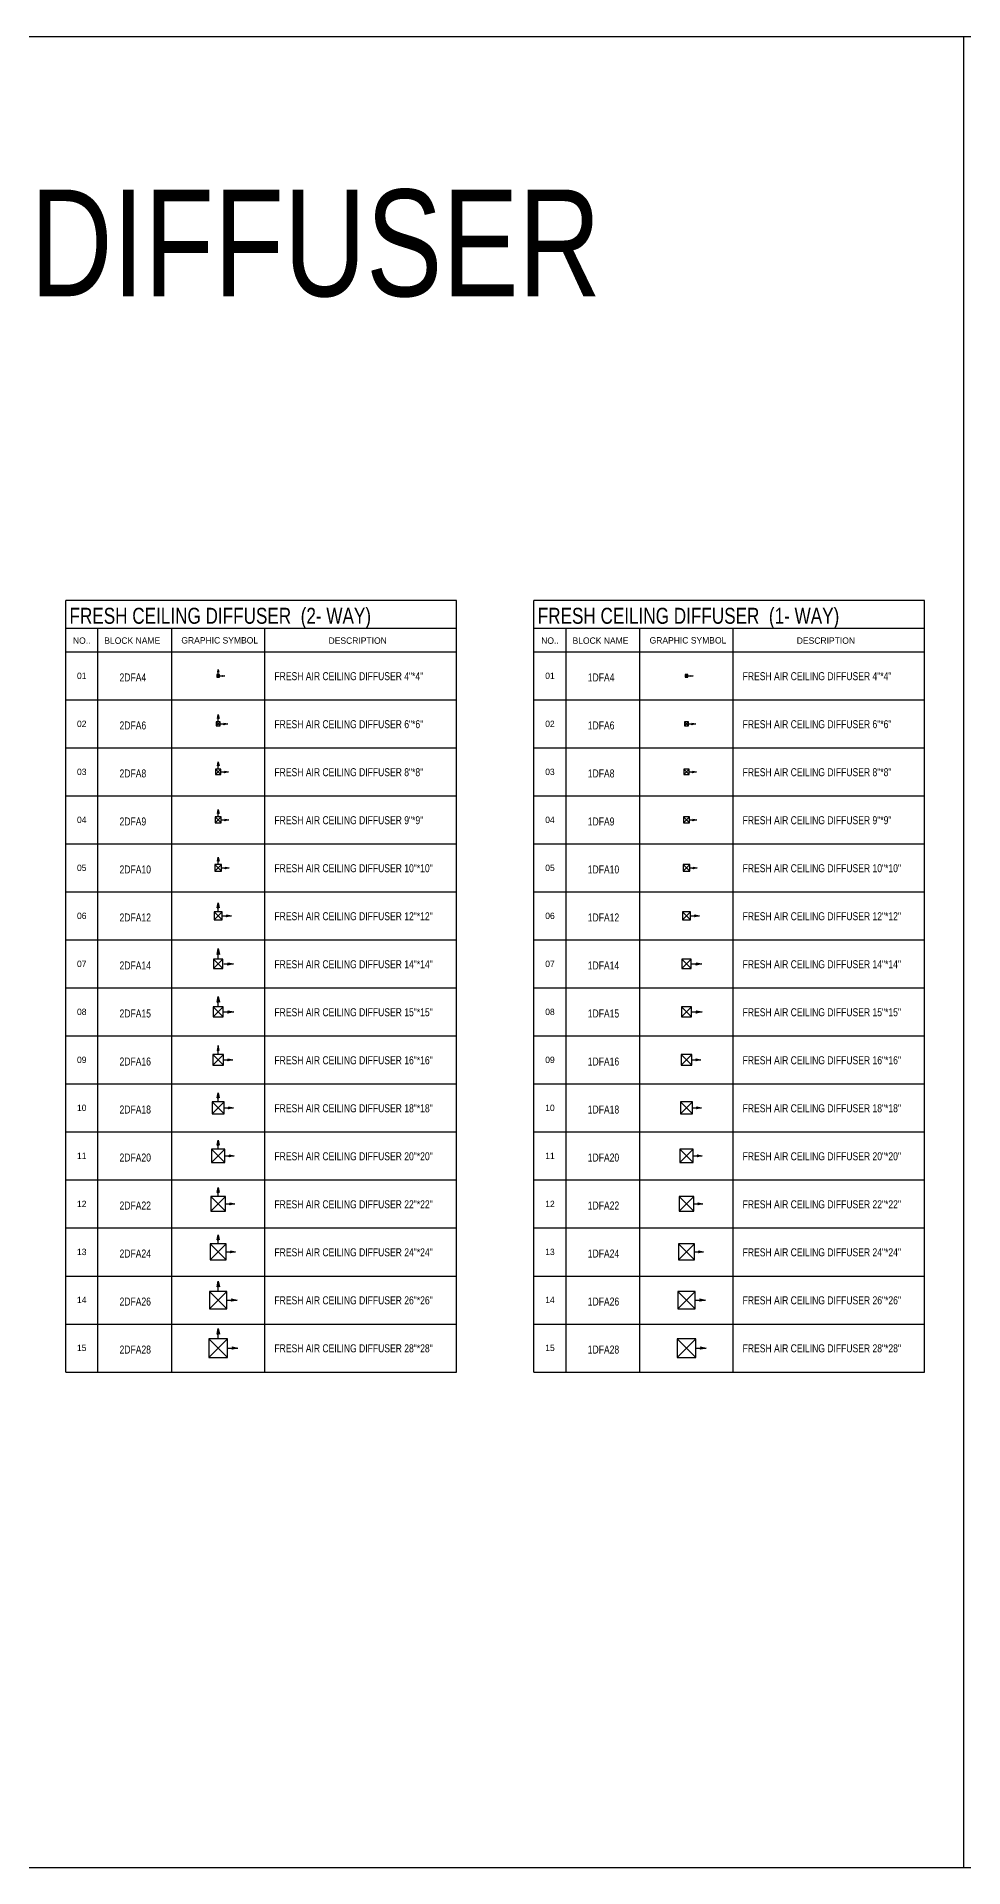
# Model space of a CAD drawing. Header units: millimetres. Extents: x -21221 to 1625077, y -149981 to 356550.
# Drawn here: x 443022 to 477765, y 212613 to 281251 of the extents above; entities that cross this region are included whole.
import ezdxf
from ezdxf.enums import TextEntityAlignment as Align

# ---------------------------------------------------------------- set-up
doc = ezdxf.new("R2010")
doc.units = ezdxf.units.MM
doc.header["$LTSCALE"] = 1000
doc.header["$MEASUREMENT"] = 0
doc.layers.get('0').update_dxf_attribs({"linetype": 'CONTINUOUS'})
doc.layers.add('11-F-A-DUCT', color=11, linetype='CONTINUOUS')
doc.layers.add('40-REFERENCE-DRAWINGS-0-35', color=40, linetype='CONTINUOUS')
doc.styles.add('STENCIL', font='stencil.shx')
doc.styles.add('style2', font='stencil.shx')

# ---------------------------------------------------------------- blocks, each defined once
blk = doc.blocks.new('2DFA4')
at = {"color": 13}
for p, q in [((50, 50), (-50, -50)), ((-50, 50), (50, -50)), ((-20, 144), (0, 244)), ((-20, 144), (0, 152)), ((0, 75), (0, 244)), ((0, 244), (20, 144)), ((20, 144), (0, 152)), ((75, 0), (244, 0)), ((144, 20), (244, 0)), ((144, 20), (152, 0)), ((144, -20), (152, 0)), ((244, 0), (144, -20))]:
    blk.add_line(p, q, dxfattribs=at)
at = {"color": 12}
blk.add_lwpolyline([(-50, -50), (50, -50), (50, 50), (-50, 50)], close=True, dxfattribs=at)
at = {"color": 13}
for points in [[(-20, 144), (0, 152), (0, 244)], [(20, 144), (0, 152), (0, 244)], [(144, 20), (152, 0), (244, 0)], [(144, -20), (152, 0), (244, 0)]]:
    blk.add_solid(points, dxfattribs=at)
blk = doc.blocks.new('2DFA6')
at = {"color": 13}
for p, q in [((75, 75), (-75, -75)), ((-75, 75), (75, -75)), ((-30, 203.125), (0, 353.125)), ((-30, 203.125), (0, 215.625)), ((0, 100), (0, 353.125)), ((0, 353.125), (30, 203.125)), ((30, 203.125), (0, 215.625)), ((100, 0), (353.125, 0)), ((203.125, 30), (353.125, 0)), ((203.125, 30), (215.625, 0)), ((203.125, -30), (215.625, 0)), ((353.125, 0), (203.125, -30))]:
    blk.add_line(p, q, dxfattribs=at)
at = {"color": 12}
blk.add_lwpolyline([(-75, -75), (75, -75), (75, 75), (-75, 75)], close=True, dxfattribs=at)
at = {"color": 13}
for points in [[(-30, 203.125), (0, 215.625), (0, 353.125)], [(30, 203.125), (0, 215.625), (0, 353.125)], [(203.125, 30), (215.625, 0), (353.125, 0)], [(203.125, -30), (215.625, 0), (353.125, 0)]]:
    blk.add_solid(points, dxfattribs=at)
blk = doc.blocks.new('2DFA8')
at = {"color": 13}
for p, q in [((100, 100), (-100, -100)), ((-100, 100), (100, -100)), ((-30, 228.125), (0, 378.125)), ((-30, 228.125), (0, 240.625)), ((0, 125), (0, 378.125)), ((0, 378.125), (30, 228.125)), ((30, 228.125), (0, 240.625)), ((125, 0), (378.125, 0)), ((228.125, 30), (378.125, 0)), ((228.125, 30), (240.625, 0)), ((228.125, -30), (240.625, 0)), ((378.125, 0), (228.125, -30))]:
    blk.add_line(p, q, dxfattribs=at)
at = {"color": 12}
blk.add_lwpolyline([(-100, -100), (100, -100), (100, 100), (-100, 100)], close=True, dxfattribs=at)
at = {"color": 13}
for points in [[(-30, 228.125), (0, 240.625), (0, 378.125)], [(30, 228.125), (0, 240.625), (0, 378.125)], [(228.125, 30), (240.625, 0), (378.125, 0)], [(228.125, -30), (240.625, 0), (378.125, 0)]]:
    blk.add_solid(points, dxfattribs=at)
blk = doc.blocks.new('2DFA10')
at = {"color": 13}
for p, q in [((125, 125), (-125, -125)), ((-125, 125), (125, -125)), ((-30, 253.125), (0, 403.125)), ((-30, 253.125), (0, 265.625)), ((0, 150), (0, 403.125)), ((0, 403.125), (30, 253.125)), ((30, 253.125), (0, 265.625)), ((150, 0), (403.125, 0)), ((253.125, 30), (403.125, 0)), ((253.125, 30), (265.625, 0)), ((253.125, -30), (265.625, 0)), ((403.125, 0), (253.125, -30))]:
    blk.add_line(p, q, dxfattribs=at)
at = {"color": 12}
blk.add_lwpolyline([(-125, -125), (125, -125), (125, 125), (-125, 125)], close=True, dxfattribs=at)
at = {"color": 13}
for points in [[(-30, 253.125), (0, 265.625), (0, 403.125)], [(30, 253.125), (0, 265.625), (0, 403.125)], [(253.125, 30), (265.625, 0), (403.125, 0)], [(253.125, -30), (265.625, 0), (403.125, 0)]]:
    blk.add_solid(points, dxfattribs=at)
blk = doc.blocks.new('2DFA12')
at = {"color": 13}
for p, q in [((150, 150), (-150, -150)), ((-150, 150), (150, -150)), ((-37.5, 303.90625), (0, 491.40625)), ((-37.5, 303.90625), (0, 319.53125)), ((0, 175), (0, 491.40625)), ((0, 491.40625), (37.5, 303.90625)), ((37.5, 303.90625), (0, 319.53125)), ((175, 0), (491.40625, 0)), ((303.90625, 37.5), (491.40625, 0)), ((303.90625, 37.5), (319.53125, 0)), ((303.90625, -37.5), (319.53125, 0)), ((491.40625, 0), (303.90625, -37.5))]:
    blk.add_line(p, q, dxfattribs=at)
at = {"color": 12}
blk.add_lwpolyline([(-150, -150), (150, -150), (150, 150), (-150, 150)], close=True, dxfattribs=at)
at = {"color": 13}
for points in [[(-37.5, 303.90625), (0, 319.53125), (0, 491.40625)], [(37.5, 303.90625), (0, 319.53125), (0, 491.40625)], [(303.90625, 37.5), (319.53125, 0), (491.40625, 0)], [(303.90625, -37.5), (319.53125, 0), (491.40625, 0)]]:
    blk.add_solid(points, dxfattribs=at)
blk = doc.blocks.new('2DFA14')
at = {"color": 13}
for p, q in [((175, 175), (-175, -175)), ((-175, 175), (175, -175)), ((-44, 355), (0, 573)), ((-44, 355), (0, 373)), ((0, 204), (0, 573)), ((0, 573), (44, 355)), ((44, 355), (0, 373)), ((204, 0), (573, 0)), ((355, 44), (573, 0)), ((355, 44), (373, 0)), ((355, -44), (373, 0)), ((573, 0), (355, -44))]:
    blk.add_line(p, q, dxfattribs=at)
at = {"color": 12}
blk.add_lwpolyline([(-175, -175), (175, -175), (175, 175), (-175, 175)], close=True, dxfattribs=at)
at = {"color": 13}
for points in [[(-44, 355), (0, 373), (0, 573)], [(44, 355), (0, 373), (0, 573)], [(355, 44), (373, 0), (573, 0)], [(355, -44), (373, 0), (573, 0)]]:
    blk.add_solid(points, dxfattribs=at)
blk = doc.blocks.new('2DFA16')
at = {"color": 13}
for p, q in [((200, 200), (-200, -200)), ((-200, 200), (200, -200)), ((0, 541.40625), (-37.5, 353.90625)), ((-37.5, 353.90625), (0, 369.53125)), ((0, 225), (0, 541.40625)), ((37.5, 353.90625), (0, 541.40625)), ((37.5, 353.90625), (0, 369.53125)), ((225, 0), (541.40625, 0)), ((353.90625, 37.5), (541.40625, 0)), ((353.90625, 37.5), (369.53125, 0)), ((353.90625, -37.5), (369.53125, 0)), ((541.40625, 0), (353.90625, -37.5))]:
    blk.add_line(p, q, dxfattribs=at)
at = {"color": 12}
blk.add_lwpolyline([(-200, -200), (200, -200), (200, 200), (-200, 200)], close=True, dxfattribs=at)
at = {"color": 13}
for points in [[(-37.5, 353.90625), (0, 369.53125), (0, 541.40625)], [(37.5, 353.90625), (0, 369.53125), (0, 541.40625)], [(353.90625, 37.5), (369.53125, 0), (541.40625, 0)], [(353.90625, -37.5), (369.53125, 0), (541.40625, 0)]]:
    blk.add_solid(points, dxfattribs=at)
blk = doc.blocks.new('2DFA18')
at = {"color": 13}
for p, q in [((225, 225), (-225, -225)), ((-225, 225), (225, -225)), ((-37.5, 378.90625), (0, 566.40625)), ((-37.5, 378.90625), (0, 394.53125)), ((0, 250), (0, 566.40625)), ((0, 566.40625), (37.5, 378.90625)), ((37.5, 378.90625), (0, 394.53125)), ((250, 0), (566.40625, 0)), ((378.90625, 37.5), (566.40625, 0)), ((378.90625, 37.5), (394.53125, 0)), ((378.90625, -37.5), (394.53125, 0)), ((566.40625, 0), (378.90625, -37.5))]:
    blk.add_line(p, q, dxfattribs=at)
at = {"color": 12}
blk.add_lwpolyline([(-225, -225), (225, -225), (225, 225), (-225, 225)], close=True, dxfattribs=at)
at = {"color": 13}
for points in [[(-37.5, 378.90625), (0, 394.53125), (0, 566.40625)], [(37.5, 378.90625), (0, 394.53125), (0, 566.40625)], [(378.90625, 37.5), (394.53125, 0), (566.40625, 0)], [(378.90625, -37.5), (394.53125, 0), (566.40625, 0)]]:
    blk.add_solid(points, dxfattribs=at)
blk = doc.blocks.new('2DFA20')
at = {"color": 13}
for p, q in [((250, 250), (-250, -250)), ((-250, 250), (250, -250)), ((-37.5, 403.90625), (0, 591.40625)), ((-37.5, 403.90625), (0, 419.53125)), ((0, 275), (0, 591.40625)), ((0, 591.40625), (37.5, 403.90625)), ((37.5, 403.90625), (0, 419.53125)), ((275, 0), (591.40625, 0)), ((403.90625, 37.5), (591.40625, 0)), ((403.90625, 37.5), (419.53125, 0)), ((403.90625, -37.5), (419.53125, 0)), ((591.40625, 0), (403.90625, -37.5))]:
    blk.add_line(p, q, dxfattribs=at)
at = {"color": 12}
blk.add_lwpolyline([(-250, -250), (250, -250), (250, 250), (-250, 250)], close=True, dxfattribs=at)
at = {"color": 13}
for points in [[(-37.5, 403.90625), (0, 419.53125), (0, 591.40625)], [(37.5, 403.90625), (0, 419.53125), (0, 591.40625)], [(403.90625, 37.5), (419.53125, 0), (591.40625, 0)], [(403.90625, -37.5), (419.53125, 0), (591.40625, 0)]]:
    blk.add_solid(points, dxfattribs=at)
blk = doc.blocks.new('2DFA22')
at = {"color": 13}
for p, q in [((275, 275), (-275, -275)), ((-275, 275), (275, -275)), ((-37.5, 428.90625), (0, 616.40625)), ((-37.5, 428.90625), (0, 444.53125)), ((0, 300), (0, 616.40625)), ((0, 616.40625), (37.5, 428.90625)), ((37.5, 428.90625), (0, 444.53125)), ((300, 0), (616.40625, 0)), ((428.90625, 37.5), (616.40625, 0)), ((428.90625, 37.5), (444.53125, 0)), ((428.90625, -37.5), (444.53125, 0)), ((616.40625, 0), (428.90625, -37.5))]:
    blk.add_line(p, q, dxfattribs=at)
at = {"color": 12}
blk.add_lwpolyline([(-275, -275), (275, -275), (275, 275), (-275, 275)], close=True, dxfattribs=at)
at = {"color": 13}
for points in [[(-37.5, 428.90625), (0, 444.53125), (0, 616.40625)], [(37.5, 428.90625), (0, 444.53125), (0, 616.40625)], [(428.90625, 37.5), (444.53125, 0), (616.40625, 0)], [(428.90625, -37.5), (444.53125, 0), (616.40625, 0)]]:
    blk.add_solid(points, dxfattribs=at)
blk = doc.blocks.new('2DFA24')
at = {"color": 13}
for p, q in [((300, 300), (-300, -300)), ((-300, 300), (300, -300)), ((-37, 454), (0, 641)), ((-37, 454), (0, 470)), ((0, 325), (0, 641)), ((0, 641), (38, 454)), ((38, 454), (0, 470)), ((325, 0), (641, 0)), ((454, 38), (641, 0)), ((454, 38), (470, 0)), ((454, -37), (470, 0)), ((641, 0), (454, -37))]:
    blk.add_line(p, q, dxfattribs=at)
at = {"color": 12}
blk.add_lwpolyline([(-300, -300), (300, -300), (300, 300), (-300, 300)], close=True, dxfattribs=at)
at = {"color": 13}
for points in [[(-37, 454), (0, 470), (0, 641)], [(38, 454), (0, 470), (0, 641)], [(454, 38), (470, 0), (641, 0)], [(454, -37), (470, 0), (641, 0)]]:
    blk.add_solid(points, dxfattribs=at)
blk = doc.blocks.new('2DFA26')
at = {"color": 13}
for p, q in [((-42, 495), (0, 706)), ((0, 350), (0, 706)), ((0, 706), (42, 495)), ((325, 325), (-325, -325)), ((-325, 325), (325, -325)), ((-42, 495), (0, 513)), ((42, 495), (0, 513)), ((350, 0), (706, 0)), ((495, 42), (706, 0)), ((495, 42), (513, 0)), ((495, -42), (513, 0)), ((706, 0), (495, -42))]:
    blk.add_line(p, q, dxfattribs=at)
at = {"color": 12}
blk.add_lwpolyline([(-325, -325), (325, -325), (325, 325), (-325, 325)], close=True, dxfattribs=at)
at = {"color": 13}
for points in [[(-42, 495), (0, 513), (0, 706)], [(42, 495), (0, 513), (0, 706)], [(495, 42), (513, 0), (706, 0)], [(495, -42), (513, 0), (706, 0)]]:
    blk.add_solid(points, dxfattribs=at)
blk = doc.blocks.new('2DFA28')
at = {"color": 13}
for p, q in [((-42, 520), (0, 731)), ((0, 375), (0, 731)), ((0, 731), (42, 520)), ((350, 350), (-350, -350)), ((-350, 350), (350, -350)), ((-42, 520), (0, 538)), ((42, 520), (0, 538)), ((375, 0), (731, 0)), ((520, 42), (731, 0)), ((520, 42), (538, 0)), ((520, -42), (538, 0)), ((731, 0), (520, -42))]:
    blk.add_line(p, q, dxfattribs=at)
at = {"color": 12}
blk.add_lwpolyline([(-350, -350), (350, -350), (350, 350), (-350, 350)], close=True, dxfattribs=at)
at = {"color": 13}
for points in [[(-42, 520), (0, 538), (0, 731)], [(42, 520), (0, 538), (0, 731)], [(520, 42), (538, 0), (731, 0)], [(520, -42), (538, 0), (731, 0)]]:
    blk.add_solid(points, dxfattribs=at)
blk = doc.blocks.new('1DFA4')
at = {"color": 13}
for p, q in [((50, 50), (-50, -50)), ((-50, 50), (50, -50)), ((75, 0), (244, 0)), ((144, 20), (244, 0)), ((144, 20), (152, 0)), ((144, -20), (152, 0)), ((244, 0), (144, -20))]:
    blk.add_line(p, q, dxfattribs=at)
at = {"color": 12}
blk.add_lwpolyline([(-50, -50), (50, -50), (50, 50), (-50, 50)], close=True, dxfattribs=at)
at = {"color": 13}
for points in [[(144, 20), (152, 0), (244, 0)], [(144, -20), (152, 0), (244, 0)]]:
    blk.add_solid(points, dxfattribs=at)
blk = doc.blocks.new('1DFA6')
at = {"color": 13}
for p, q in [((75, 75), (-75, -75)), ((-75, 75), (75, -75)), ((100, 0), (353.125, 0)), ((203.125, 30), (353.125, 0)), ((203.125, 30), (215.625, 0)), ((203.125, -30), (215.625, 0)), ((353.125, 0), (203.125, -30))]:
    blk.add_line(p, q, dxfattribs=at)
at = {"color": 12}
blk.add_lwpolyline([(-75, -75), (75, -75), (75, 75), (-75, 75)], close=True, dxfattribs=at)
at = {"color": 13}
for points in [[(203.125, 30), (215.625, 0), (353.125, 0)], [(203.125, -30), (215.625, 0), (353.125, 0)]]:
    blk.add_solid(points, dxfattribs=at)
blk = doc.blocks.new('1DFA8')
at = {"color": 13}
for p, q in [((100, 100), (-100, -100)), ((-100, 100), (100, -100)), ((125, 0), (378.125, 0)), ((228.125, 30), (378.125, 0)), ((228.125, 30), (240.625, 0)), ((228.125, -30), (240.625, 0)), ((378.125, 0), (228.125, -30))]:
    blk.add_line(p, q, dxfattribs=at)
at = {"color": 12}
blk.add_lwpolyline([(-100, -100), (100, -100), (100, 100), (-100, 100)], close=True, dxfattribs=at)
at = {"color": 13}
for points in [[(228.125, 30), (240.625, 0), (378.125, 0)], [(228.125, -30), (240.625, 0), (378.125, 0)]]:
    blk.add_solid(points, dxfattribs=at)
blk = doc.blocks.new('1DFA10')
at = {"color": 13}
for p, q in [((125, 125), (-125, -125)), ((-125, 125), (125, -125)), ((150, 0), (403.125, 0)), ((253.125, 30), (403.125, 0)), ((253.125, 30), (265.625, 0)), ((253.125, -30), (265.625, 0)), ((403.125, 0), (253.125, -30))]:
    blk.add_line(p, q, dxfattribs=at)
at = {"color": 12}
blk.add_lwpolyline([(-125, -125), (125, -125), (125, 125), (-125, 125)], close=True, dxfattribs=at)
at = {"color": 13}
for points in [[(253.125, 30), (265.625, 0), (403.125, 0)], [(253.125, -30), (265.625, 0), (403.125, 0)]]:
    blk.add_solid(points, dxfattribs=at)
blk = doc.blocks.new('1DFA12')
at = {"color": 13}
for p, q in [((150, 150), (-150, -150)), ((-150, 150), (150, -150)), ((175, 0), (491.40625, 0)), ((303.90625, 37.5), (491.40625, 0)), ((303.90625, 37.5), (319.53125, 0)), ((303.90625, -37.5), (319.53125, 0)), ((491.40625, 0), (303.90625, -37.5))]:
    blk.add_line(p, q, dxfattribs=at)
at = {"color": 12}
blk.add_lwpolyline([(-150, -150), (150, -150), (150, 150), (-150, 150)], close=True, dxfattribs=at)
at = {"color": 13}
for points in [[(303.90625, 37.5), (319.53125, 0), (491.40625, 0)], [(303.90625, -37.5), (319.53125, 0), (491.40625, 0)]]:
    blk.add_solid(points, dxfattribs=at)
blk = doc.blocks.new('1DFA14')
at = {"color": 13}
for p, q in [((175, 175), (-175, -175)), ((-175, 175), (175, -175)), ((204, 0), (573, 0)), ((355, 44), (573, 0)), ((355, 44), (373, 0)), ((355, -44), (373, 0)), ((573, 0), (355, -44))]:
    blk.add_line(p, q, dxfattribs=at)
at = {"color": 12}
blk.add_lwpolyline([(-175, -175), (175, -175), (175, 175), (-175, 175)], close=True, dxfattribs=at)
at = {"color": 13}
for points in [[(355, 44), (373, 0), (573, 0)], [(355, -44), (373, 0), (573, 0)]]:
    blk.add_solid(points, dxfattribs=at)
blk = doc.blocks.new('1DFA16')
at = {"color": 13}
for p, q in [((200, 200), (-200, -200)), ((-200, 200), (200, -200)), ((225, 0), (541.40625, 0)), ((353.90625, 37.5), (541.40625, 0)), ((353.90625, 37.5), (369.53125, 0)), ((353.90625, -37.5), (369.53125, 0)), ((541.40625, 0), (353.90625, -37.5))]:
    blk.add_line(p, q, dxfattribs=at)
at = {"color": 12}
blk.add_lwpolyline([(-200, -200), (200, -200), (200, 200), (-200, 200)], close=True, dxfattribs=at)
at = {"color": 13}
for points in [[(353.90625, 37.5), (369.53125, 0), (541.40625, 0)], [(353.90625, -37.5), (369.53125, 0), (541.40625, 0)]]:
    blk.add_solid(points, dxfattribs=at)
blk = doc.blocks.new('1DFA18')
at = {"color": 13}
for p, q in [((225, 225), (-225, -225)), ((-225, 225), (225, -225)), ((250, 0), (566.40625, 0)), ((378.90625, 37.5), (566.40625, 0)), ((378.90625, 37.5), (394.53125, 0)), ((378.90625, -37.5), (394.53125, 0)), ((566.40625, 0), (378.90625, -37.5))]:
    blk.add_line(p, q, dxfattribs=at)
at = {"color": 12}
blk.add_lwpolyline([(-225, -225), (225, -225), (225, 225), (-225, 225)], close=True, dxfattribs=at)
at = {"color": 13}
for points in [[(378.90625, 37.5), (394.53125, 0), (566.40625, 0)], [(378.90625, -37.5), (394.53125, 0), (566.40625, 0)]]:
    blk.add_solid(points, dxfattribs=at)
blk = doc.blocks.new('1DFA20')
at = {"color": 13}
for p, q in [((250, 250), (-250, -250)), ((-250, 250), (250, -250)), ((275, 0), (591.40625, 0)), ((403.90625, 37.5), (591.40625, 0)), ((403.90625, 37.5), (419.53125, 0)), ((403.90625, -37.5), (419.53125, 0)), ((591.40625, 0), (403.90625, -37.5))]:
    blk.add_line(p, q, dxfattribs=at)
at = {"color": 12}
blk.add_lwpolyline([(-250, -250), (250, -250), (250, 250), (-250, 250)], close=True, dxfattribs=at)
at = {"color": 13}
for points in [[(403.90625, 37.5), (419.53125, 0), (591.40625, 0)], [(403.90625, -37.5), (419.53125, 0), (591.40625, 0)]]:
    blk.add_solid(points, dxfattribs=at)
blk = doc.blocks.new('1DFA22')
at = {"color": 13}
for p, q in [((275, 275), (-275, -275)), ((-275, 275), (275, -275)), ((300, 0), (616.40625, 0)), ((428.90625, 37.5), (616.40625, 0)), ((428.90625, 37.5), (444.53125, 0)), ((428.90625, -37.5), (444.53125, 0)), ((616.40625, 0), (428.90625, -37.5))]:
    blk.add_line(p, q, dxfattribs=at)
at = {"color": 12}
blk.add_lwpolyline([(-275, -275), (275, -275), (275, 275), (-275, 275)], close=True, dxfattribs=at)
at = {"color": 13}
for points in [[(428.90625, 37.5), (444.53125, 0), (616.40625, 0)], [(428.90625, -37.5), (444.53125, 0), (616.40625, 0)]]:
    blk.add_solid(points, dxfattribs=at)
blk = doc.blocks.new('1DFA24')
at = {"color": 13}
for p, q in [((300, 300), (-300, -300)), ((-300, 300), (300, -300)), ((325, 0), (641, 0)), ((454, 38), (641, 0)), ((454, 38), (470, 0)), ((454, -37), (470, 0)), ((641, 0), (454, -37))]:
    blk.add_line(p, q, dxfattribs=at)
at = {"color": 12}
blk.add_lwpolyline([(-300, -300), (300, -300), (300, 300), (-300, 300)], close=True, dxfattribs=at)
at = {"color": 13}
for points in [[(454, 38), (470, 0), (641, 0)], [(454, -37), (470, 0), (641, 0)]]:
    blk.add_solid(points, dxfattribs=at)
blk = doc.blocks.new('1DFA26')
at = {"color": 13}
for p, q in [((325, 325), (-325, -325)), ((-325, 325), (325, -325)), ((350, 0), (706, 0)), ((495, 42), (706, 0)), ((495, 42), (513, 0)), ((495, -42), (513, 0)), ((706, 0), (495, -42))]:
    blk.add_line(p, q, dxfattribs=at)
at = {"color": 12}
blk.add_lwpolyline([(-325, -325), (325, -325), (325, 325), (-325, 325)], close=True, dxfattribs=at)
at = {"color": 13}
for points in [[(495, 42), (513, 0), (706, 0)], [(495, -42), (513, 0), (706, 0)]]:
    blk.add_solid(points, dxfattribs=at)
blk = doc.blocks.new('1DFA28')
at = {"color": 13}
for p, q in [((350, 350), (-350, -350)), ((-350, 350), (350, -350)), ((375, 0), (731, 0)), ((520, 42), (731, 0)), ((520, 42), (538, 0)), ((520, -42), (538, 0)), ((731, 0), (520, -42))]:
    blk.add_line(p, q, dxfattribs=at)
at = {"color": 12}
blk.add_lwpolyline([(-350, -350), (350, -350), (350, 350), (-350, 350)], close=True, dxfattribs=at)
at = {"color": 13}
for points in [[(520, 42), (538, 0), (731, 0)], [(520, -42), (538, 0), (731, 0)]]:
    blk.add_solid(points, dxfattribs=at)
blk = doc.blocks.new('2DFA9')
at = {"color": 13}
for p, q in [((112.5, 112.5), (-112.5, -112.5)), ((-112.5, 112.5), (112.5, -112.5)), ((-30, 240.625), (0, 390.625)), ((-30, 240.625), (0, 253.125)), ((0, 137.5), (0, 390.625)), ((0, 390.625), (30, 240.625)), ((30, 240.625), (0, 253.125)), ((137.5, 0), (390.625, 0)), ((240.625, 30), (390.625, 0)), ((240.625, 30), (253.125, 0)), ((240.625, -30), (253.125, 0)), ((390.625, 0), (240.625, -30))]:
    blk.add_line(p, q, dxfattribs=at)
at = {"color": 12}
blk.add_lwpolyline([(-112.5, -112.5), (112.5, -112.5), (112.5, 112.5), (-112.5, 112.5)], close=True, dxfattribs=at)
at = {"color": 13}
for points in [[(-30, 240.625), (0, 253.125), (0, 390.625)], [(30, 240.625), (0, 253.125), (0, 390.625)], [(240.625, 30), (253.125, 0), (390.625, 0)], [(240.625, -30), (253.125, 0), (390.625, 0)]]:
    blk.add_solid(points, dxfattribs=at)
blk = doc.blocks.new('2DFA15')
at = {"color": 13}
for p, q in [((188, 188), (-188, -188)), ((-188, 188), (188, -188)), ((-44, 363), (0, 582)), ((-44, 363), (0, 381)), ((0, 212), (0, 582)), ((0, 582), (44, 363)), ((44, 363), (0, 381)), ((212, 0), (582, 0)), ((363, 44), (582, 0)), ((363, 44), (381, 0)), ((363, -44), (381, 0)), ((582, 0), (363, -44))]:
    blk.add_line(p, q, dxfattribs=at)
at = {"color": 12}
blk.add_lwpolyline([(-188, -188), (188, -188), (188, 188), (-188, 188)], close=True, dxfattribs=at)
at = {"color": 13}
for points in [[(-44, 363), (0, 381), (0, 582)], [(44, 363), (0, 381), (0, 582)], [(363, 44), (381, 0), (582, 0)], [(363, -44), (381, 0), (582, 0)]]:
    blk.add_solid(points, dxfattribs=at)
blk = doc.blocks.new('1DFA15')
at = {"color": 13}
for p, q in [((188, 188), (-188, -188)), ((-188, 188), (188, -188)), ((212, 0), (582, 0)), ((363, 44), (582, 0)), ((363, 44), (381, 0)), ((363, -44), (381, 0)), ((582, 0), (363, -44))]:
    blk.add_line(p, q, dxfattribs=at)
at = {"color": 12}
blk.add_lwpolyline([(-188, -188), (188, -188), (188, 188), (-188, 188)], close=True, dxfattribs=at)
at = {"color": 13}
for points in [[(363, 44), (381, 0), (582, 0)], [(363, -44), (381, 0), (582, 0)]]:
    blk.add_solid(points, dxfattribs=at)
blk = doc.blocks.new('1DFA9')
at = {"color": 13}
for p, q in [((112.5, 112.5), (-112.5, -112.5)), ((-112.5, 112.5), (112.5, -112.5)), ((137.5, 0), (390.625, 0)), ((240.625, 30), (390.625, 0)), ((240.625, 30), (253.125, 0)), ((240.625, -30), (253.125, 0)), ((390.625, 0), (240.625, -30))]:
    blk.add_line(p, q, dxfattribs=at)
at = {"color": 12}
blk.add_lwpolyline([(-112.5, -112.5), (112.5, -112.5), (112.5, 112.5), (-112.5, 112.5)], close=True, dxfattribs=at)
at = {"color": 13}
for points in [[(240.625, 30), (253.125, 0), (390.625, 0)], [(240.625, -30), (253.125, 0), (390.625, 0)]]:
    blk.add_solid(points, dxfattribs=at)

msp = doc.modelspace()

# ---------------------------------------------------------------- linework, layer by layer
at = {"layer": '11-F-A-DUCT'}
for p, q in [((232020.1, 281251.5), (477765.4, 281251.5)), ((337339.5, 281251.5), (547978.4, 281251.5)), ((477765.4, 281251.5), (477765.4, 212612.7)), ((444112.7, 231184.7), (444112.7, 260110.5)), ((458758.5, 231184.7), (458758.5, 260110.5)), ((461665.9, 231184.7), (461665.9, 260110.5)), ((476311.8, 231184.7), (476311.8, 260110.5)), ((444112.7, 259079.4), (458758.5, 259079.4)), ((445308, 259079.4), (445308, 231184.7)), ((448087, 231184.7), (448087, 259079.4)), ((451580.8, 231184.7), (451580.8, 259079.4)), ((461665.9, 259079.4), (476311.8, 259079.4)), ((462861.2, 259079.4), (462861.2, 231184.7)), ((465640.3, 231184.7), (465640.3, 259079.4)), ((469134.1, 231184.7), (469134.1, 259079.4)), ((444112.7, 258184.7), (458758.5, 258184.7)), ((461665.9, 258184.7), (476311.8, 258184.7)), ((444112.7, 256384.7), (458758.5, 256384.7)), ((461665.9, 256384.7), (476311.8, 256384.7)), ((444112.7, 254584.7), (458758.5, 254584.7)), ((461665.9, 254584.7), (476311.8, 254584.7)), ((444112.7, 252784.7), (458758.5, 252784.7)), ((461665.9, 252784.7), (476311.8, 252784.7)), ((444112.7, 250984.7), (458758.5, 250984.7)), ((461665.9, 250984.7), (476311.8, 250984.7)), ((444112.7, 249184.7), (458758.5, 249184.7)), ((461665.9, 249184.7), (476311.8, 249184.7)), ((444112.7, 247384.7), (458758.5, 247384.7)), ((461665.9, 247384.7), (476311.8, 247384.7)), ((444112.7, 245584.7), (458758.5, 245584.7)), ((461665.9, 245584.7), (476311.8, 245584.7)), ((444112.7, 243784.7), (458758.5, 243784.7)), ((461665.9, 243784.7), (476311.8, 243784.7)), ((444112.7, 241984.7), (458758.5, 241984.7)), ((461665.9, 241984.7), (476311.8, 241984.7)), ((444112.7, 240184.7), (458758.5, 240184.7)), ((461665.9, 240184.7), (476311.8, 240184.7)), ((444112.7, 238384.7), (458758.5, 238384.7)), ((461665.9, 238384.7), (476311.8, 238384.7)), ((444112.7, 236584.7), (458758.5, 236584.7)), ((461665.9, 236584.7), (476311.8, 236584.7)), ((444112.7, 234784.7), (458758.5, 234784.7)), ((461665.9, 234784.7), (476311.8, 234784.7)), ((444112.7, 232984.7), (458758.5, 232984.7)), ((461665.9, 232984.7), (476311.8, 232984.7)), ((444112.7, 231184.7), (458758.5, 231184.7)), ((461665.9, 231184.7), (476311.8, 231184.7)), ((232020.1, 212612.7), (477765.4, 212612.7)), ((337339.5, 212612.7), (547978.4, 212612.7))]:
    msp.add_line(p, q, dxfattribs=at)
for points in [[(458758.5, 260110.5), (444112.7, 260110.5)], [(476311.8, 260110.5), (461665.9, 260110.5)]]:
    msp.add_lwpolyline(points, dxfattribs=at)

# ---------------------------------------------------------------- block references
for name, p in [('2DFA4', (449833.9, 257284.7)), ('1DFA4', (467387.2, 257284.7)), ('2DFA6', (449833.9, 255484.7)), ('1DFA6', (467387.2, 255484.7)), ('2DFA8', (449833.9, 253684.7)), ('1DFA8', (467387.2, 253684.7)), ('2DFA9', (449833.9, 251884.7)), ('1DFA9', (467387.2, 251884.7)), ('2DFA10', (449833.9, 250084.7)), ('1DFA10', (467387.2, 250084.7)), ('2DFA12', (449833.9, 248284.7)), ('1DFA12', (467387.2, 248284.7)), ('2DFA14', (449833.9, 246484.7)), ('1DFA14', (467387.2, 246484.7)), ('2DFA15', (449833.9, 244684.7)), ('1DFA15', (467387.2, 244684.7)), ('2DFA16', (449833.9, 242884.7)), ('1DFA16', (467387.2, 242884.7)), ('2DFA18', (449833.9, 241084.7)), ('1DFA18', (467387.2, 241084.7)), ('2DFA20', (449833.9, 239284.7)), ('1DFA20', (467387.2, 239284.7)), ('2DFA22', (449833.9, 237484.7)), ('1DFA22', (467387.2, 237484.7)), ('2DFA24', (449833.9, 235684.7)), ('1DFA24', (467387.2, 235684.7)), ('2DFA26', (449833.9, 233884.7)), ('1DFA26', (467387.2, 233884.7)), ('2DFA28', (449833.9, 232084.7)), ('1DFA28', (467387.2, 232084.7))]:
    msp.add_blockref(name, p, dxfattribs=at)

# ---------------------------------------------------------------- texts
at = {"layer": '11-F-A-DUCT', "lineweight": 35, "style": 'STENCIL', "width": 0.8}
for s, p in [('FRESH CEILING DIFFUSER  (2- WAY)', (444255, 259237.1)), ('FRESH CEILING DIFFUSER  (1- WAY)', (461808.3, 259237.1))]:
    msp.add_text(s, height=600, dxfattribs=at).set_placement(p)
at = {"layer": '11-F-A-DUCT', "lineweight": 35, "style": 'STENCIL'}
for s, height, p in [('NO..', 239.06, (444713.5, 258606.3)), ('BLOCK NAME', 239.06, (446607.7, 258606.3)), ('GRAPHIC SYMBOL', 239.062, (449886.9, 258617)), ('DESCRIPTION', 239.062, (455058.5, 258606.3)), ('NO..', 239.06, (462266.7, 258606.3)), ('BLOCK NAME', 239.06, (464161, 258606.3)), ('GRAPHIC SYMBOL', 239.062, (467440.2, 258617)), ('DESCRIPTION', 239.062, (472611.8, 258606.3))]:
    msp.add_text(s, height=height, dxfattribs=at).set_placement(p, align=Align.MIDDLE)
at = {"layer": '11-F-A-DUCT', "color": 4, "style": 'STENCIL'}
for s, p in [('01', (444713.5, 257288)), ('01', (462266.7, 257288)), ('02', (444713.5, 255488)), ('02', (462266.7, 255488)), ('03', (444713.5, 253688)), ('03', (462266.7, 253688)), ('04', (444713.5, 251888)), ('04', (462266.7, 251888)), ('05', (444713.5, 250088)), ('05', (462266.7, 250088)), ('06', (444713.5, 248288)), ('06', (462266.7, 248288)), ('07', (444713.5, 246488)), ('07', (462266.7, 246488)), ('08', (444713.5, 244688)), ('08', (462266.7, 244688)), ('09', (444713.5, 242888)), ('09', (462266.7, 242888)), ('10', (444713.5, 241088)), ('10', (462266.7, 241088)), ('11', (444713.5, 239288)), ('11', (462266.7, 239288)), ('12', (444713.5, 237488)), ('12', (462266.7, 237488)), ('13', (444713.5, 235688)), ('13', (462266.7, 235688)), ('14', (444713.5, 233888)), ('14', (462266.7, 233888)), ('15', (444713.5, 232088)), ('15', (462266.7, 232088))]:
    msp.add_text(s, height=239.06, dxfattribs=at).set_placement(p, align=Align.MIDDLE)
at = {"layer": '11-F-A-DUCT', "color": 4, "style": 'style2', "width": 0.8}
for s, p in [('FRESH AIR CEILING DIFFUSER 4"*4"', (451937.1, 257123.3)), ('FRESH AIR CEILING DIFFUSER 4"*4"', (469490.4, 257123.3)), ('2DFA4', (446131.8, 257076.6)), ('1DFA4', (463685.1, 257076.6)), ('2DFA6', (446131.8, 255276.6)), ('FRESH AIR CEILING DIFFUSER 6"*6" ', (451937.1, 255323.3)), ('1DFA6', (463685.1, 255276.6)), ('FRESH AIR CEILING DIFFUSER 6"*6" ', (469490.4, 255323.3)), ('2DFA8', (446131.8, 253476.6)), ('FRESH AIR CEILING DIFFUSER 8"*8"', (451937.1, 253523.3)), ('1DFA8', (463685.1, 253476.6)), ('FRESH AIR CEILING DIFFUSER 8"*8"', (469490.4, 253523.3)), ('2DFA9', (446131.8, 251676.6)), ('FRESH AIR CEILING DIFFUSER 9"*9"', (451937.1, 251723.3)), ('1DFA9', (463685.1, 251676.6)), ('FRESH AIR CEILING DIFFUSER 9"*9"', (469490.4, 251723.3)), ('2DFA10', (446131.8, 249876.6)), ('FRESH AIR CEILING DIFFUSER 10"*10"', (451937.1, 249923.3)), ('1DFA10', (463685.1, 249876.6)), ('FRESH AIR CEILING DIFFUSER 10"*10"', (469490.4, 249923.3)), ('2DFA12', (446131.8, 248076.6)), ('FRESH AIR CEILING DIFFUSER 12"*12"', (451937.1, 248123.3)), ('1DFA12', (463685.1, 248076.6)), ('FRESH AIR CEILING DIFFUSER 12"*12"', (469490.4, 248123.3)), ('2DFA14', (446131.8, 246276.6)), ('FRESH AIR CEILING DIFFUSER 14"*14"', (451937.1, 246323.3)), ('1DFA14', (463685.1, 246276.6)), ('FRESH AIR CEILING DIFFUSER 14"*14"', (469490.4, 246323.3)), ('2DFA15', (446131.8, 244476.6)), ('FRESH AIR CEILING DIFFUSER 15"*15"', (451937.1, 244523.3)), ('1DFA15', (463685.1, 244476.6)), ('FRESH AIR CEILING DIFFUSER 15"*15"', (469490.4, 244523.3)), ('FRESH AIR CEILING DIFFUSER 16"*16"', (451937.1, 242723.3)), ('FRESH AIR CEILING DIFFUSER 16"*16"', (469490.4, 242723.3)), ('2DFA16', (446131.8, 242676.6)), ('1DFA16', (463685.1, 242676.6)), ('2DFA18', (446131.8, 240876.6)), ('FRESH AIR CEILING DIFFUSER 18"*18"', (451937.1, 240923.3)), ('1DFA18', (463685.1, 240876.6)), ('FRESH AIR CEILING DIFFUSER 18"*18"', (469490.4, 240923.3)), ('2DFA20', (446131.8, 239076.6)), ('FRESH AIR CEILING DIFFUSER 20"*20"', (451937.1, 239123.3)), ('1DFA20', (463685.1, 239076.6)), ('FRESH AIR CEILING DIFFUSER 20"*20"', (469490.4, 239123.3)), ('2DFA22', (446131.8, 237276.6)), ('FRESH AIR CEILING DIFFUSER 22"*22"', (451937.1, 237323.3)), ('1DFA22', (463685.1, 237276.6)), ('FRESH AIR CEILING DIFFUSER 22"*22"', (469490.4, 237323.3)), ('2DFA24', (446131.8, 235476.6)), ('FRESH AIR CEILING DIFFUSER 24"*24"', (451937.1, 235523.3)), ('1DFA24', (463685.1, 235476.6)), ('FRESH AIR CEILING DIFFUSER 24"*24"', (469490.4, 235523.3)), ('2DFA26', (446131.8, 233676.6)), ('FRESH AIR CEILING DIFFUSER 26"*26"', (451937.1, 233723.3)), ('1DFA26', (463685.1, 233676.6)), ('FRESH AIR CEILING DIFFUSER 26"*26"', (469490.4, 233723.3)), ('2DFA28', (446131.8, 231876.6)), ('FRESH AIR CEILING DIFFUSER 28"*28"', (451937.1, 231923.3)), ('1DFA28', (463685.1, 231876.6)), ('FRESH AIR CEILING DIFFUSER 28"*28"', (469490.4, 231923.3))]:
    msp.add_text(s, height=300, dxfattribs=at).set_placement(p)
at = {"layer": '40-REFERENCE-DRAWINGS-0-35', "lineweight": 35, "style": 'STENCIL', "width": 0.8}
msp.add_text('FRESH CEILING DIFFUSER', height=4000, dxfattribs=at).set_placement((408779.1, 271518))

doc.saveas('drawing.dxf')
